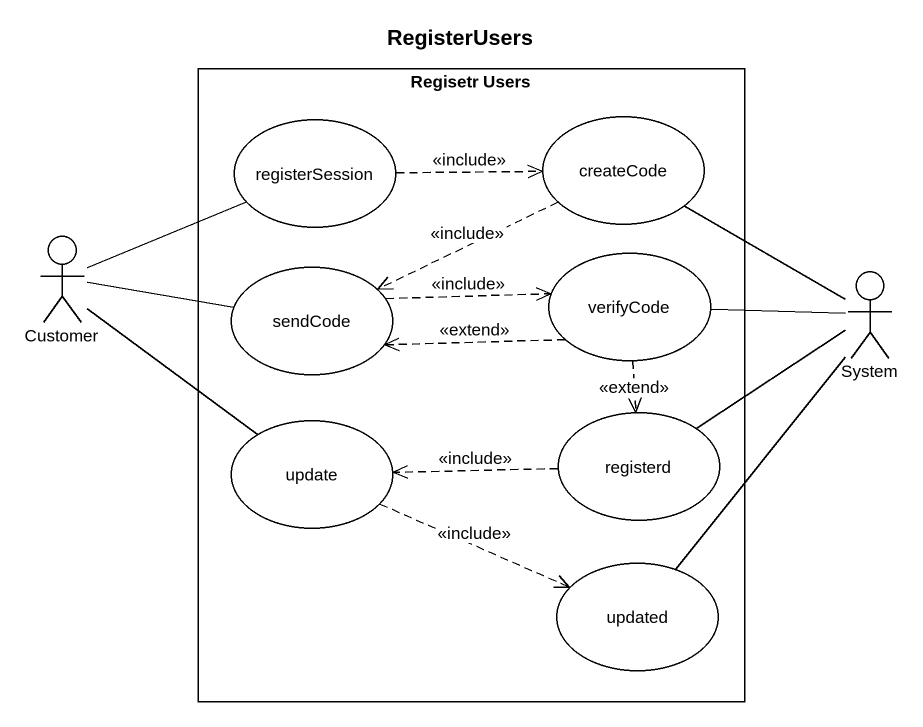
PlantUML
@startuml
title RegisterUsers
rectangle "Regisetr Users" as Regisetr_Users {
  usecase registerSession
  usecase createCode
  usecase sendCode
  usecase verifyCode
  usecase update
  usecase registerd
  usecase updated
}
actor Customer
actor System
registerSession .right.> createCode : <<include>>
createCode .left.> sendCode : <<include>>
createCode -- System
Customer -right- registerSession
Customer -right- sendCode
Customer -- update
sendCode .right.> verifyCode : <<include>>
verifyCode .left.> sendCode : <<extend>>
verifyCode -right- System
verifyCode ..> registerd : <<extend>>
update .right.> updated : <<include>>
registerd -right- System
registerd .left.> update : <<include>>
updated -up- System
@enduml
